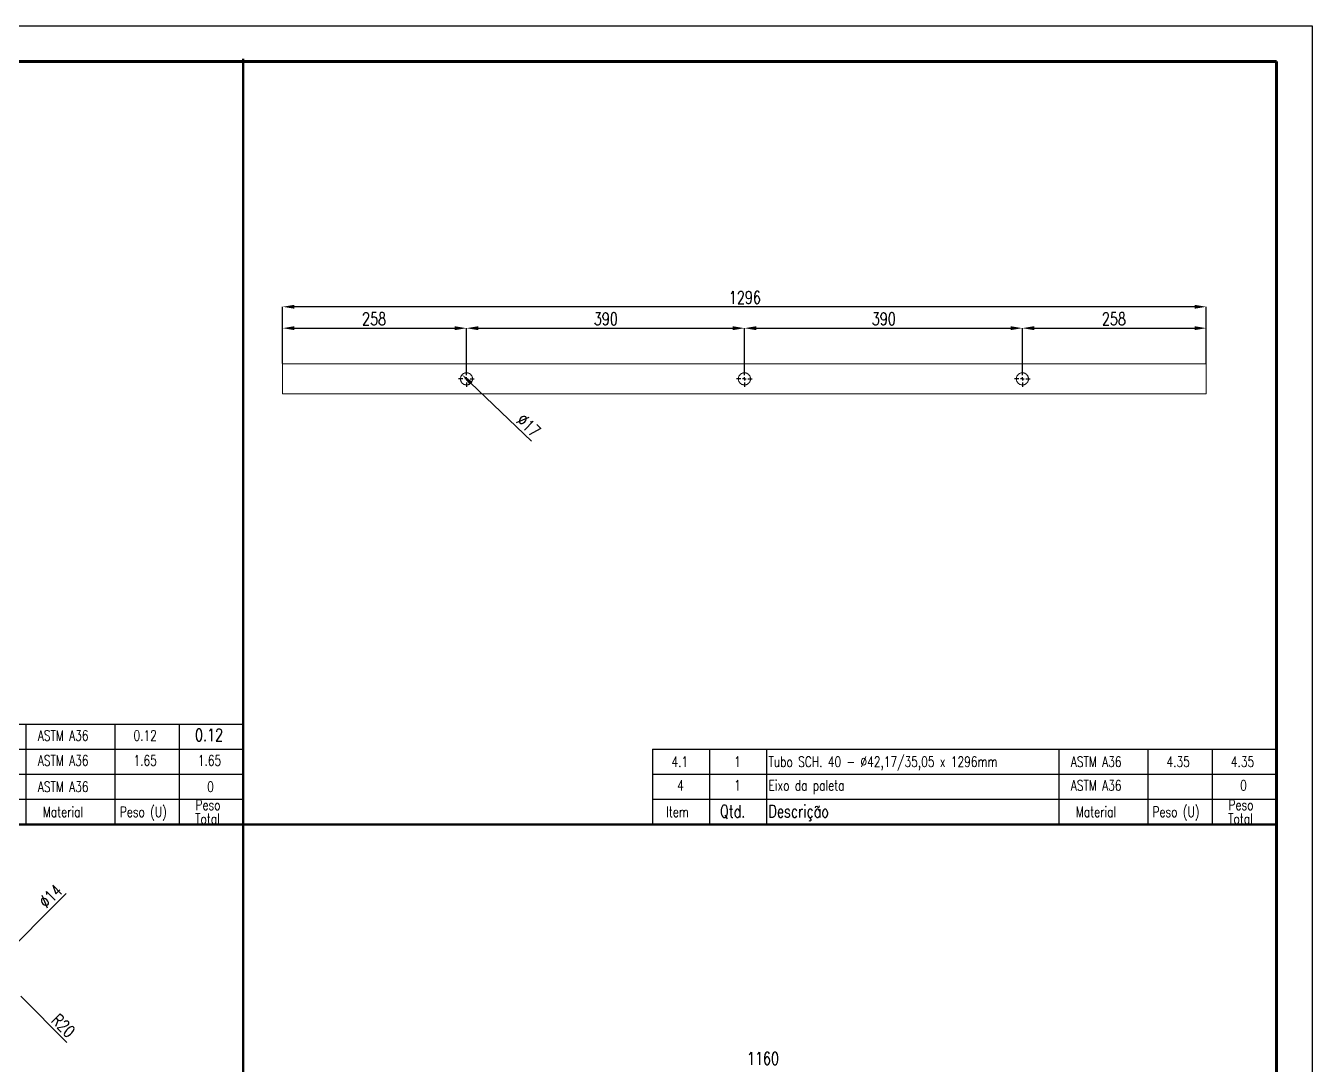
# Model space of a CAD drawing. Header units: millimetres. Extents: x 8191 to 9032, y 1301 to 1895.
# Drawn here: x 8670.5 to 9031.5, y 1603.2 to 1894.7 of the extents above; entities that cross this region are included whole.
import ezdxf

# ---------------------------------------------------------------- set-up
doc = ezdxf.new("R2010")
doc.units = ezdxf.units.MM
doc.linetypes.add('SLD-Mista-simples', pattern=[10.16, 6.35, -1.27, 1.27, -1.27])
doc.linetypes.add('SLD-Sólida', pattern=[0])
for name, color, linetype in [('CENTRO', 6, 'SLD-Mista-simples'), ('COTA', 1, 'SLD-Sólida'), ('FOLHA', 7, 'Continuous'), ('TEXTO', 7, 'SLD-Sólida')]:
    doc.layers.add(name, color=color, linetype=linetype)
doc.layers.add('ID05', color=2, linetype='Continuous', lineweight=50)
doc.styles.add('SLDTEXTSTYLE3', font='SIMPLEX')
doc.styles.add('SLDTEXTSTYLE6', font='TXT', dxfattribs={"width": 0.7})
doc.styles.add('SLDTEXTSTYLE7', font='TXT', dxfattribs={"width": 0.698276})

# ---------------------------------------------------------------- blocks, each defined once
blk = doc.blocks.new('A$C717d2b6b')
at = {"layer": 'TEXTO'}
for p, q in [((0, 28.09), (0, 21.09)), ((0, 28.09), (16, 28.09)), ((16, 28.09), (16, 21.09)), ((16, 28.09), (32, 28.09)), ((32, 28.09), (32, 21.09)), ((32, 28.09), (114, 28.09)), ((114, 28.09), (114, 21.09)), ((114, 28.09), (139, 28.09)), ((139, 28.09), (139, 21.09)), ((139, 28.09), (157, 28.09)), ((157, 28.09), (157, 21.09)), ((157, 28.09), (175, 28.09)), ((175, 28.09), (175, 21.09)), ((0, 21.09), (0, 14.09)), ((0, 21.09), (16, 21.09)), ((16, 21.09), (16, 14.09)), ((16, 21.09), (32, 21.09)), ((32, 21.09), (32, 14.09)), ((32, 21.09), (114, 21.09)), ((114, 21.09), (114, 14.09)), ((114, 21.09), (139, 21.09)), ((139, 21.09), (139, 14.09)), ((139, 21.09), (157, 21.09)), ((157, 21.09), (157, 14.09)), ((157, 21.09), (175, 21.09)), ((175, 21.09), (175, 14.09)), ((0, 14.09), (0, 7.09)), ((0, 14.09), (16, 14.09)), ((16, 14.09), (16, 7.09)), ((16, 14.09), (32, 14.09)), ((32, 14.09), (32, 7.09)), ((32, 14.09), (114, 14.09)), ((114, 14.09), (114, 7.09)), ((114, 14.09), (139, 14.09)), ((139, 14.09), (139, 7.09)), ((139, 14.09), (157, 14.09)), ((157, 14.09), (157, 7.09)), ((157, 14.09), (175, 14.09)), ((175, 14.09), (175, 7.09)), ((0, 7.09), (0, 0)), ((0, 7.09), (16, 7.09)), ((16, 7.09), (16, 0)), ((16, 7.09), (32, 7.09)), ((32, 7.09), (32, 0)), ((32, 7.09), (114, 7.09)), ((114, 7.09), (114, 0)), ((114, 7.09), (139, 7.09)), ((139, 7.09), (139, 0)), ((139, 7.09), (157, 7.09)), ((157, 7.09), (157, 0)), ((157, 7.09), (175, 7.09)), ((175, 7.09), (175, 0)), ((0, 0), (16, 0)), ((16, 0), (32, 0)), ((32, 0), (114, 0)), ((114, 0), (139, 0)), ((139, 0), (157, 0)), ((157, 0), (175, 0))]:
    blk.add_line(p, q, dxfattribs=at)
for s, height, style, width, p in [('6.2', 2.91, 'SLDTEXTSTYLE3', 0.75, (5.31, 23.49)), ('1', 2.91, 'SLDTEXTSTYLE3', 0.75, (22.92, 23.49)), ('Chapa #14 x 40 x 40mm', 2.9104, 'SLDTEXTSTYLE7', 0.690476, (32.5, 23.49)), ('ASTM A36', 2.91, 'SLDTEXTSTYLE3', 0.75, (117.36, 23.49)), ('0.12', 2.91, 'SLDTEXTSTYLE3', 0.75, (144.24, 23.49)), ('0.12', 3.5, 'SLDTEXTSTYLE3', 0.75, (161.47, 23.34)), ('6.1', 2.91, 'SLDTEXTSTYLE3', 0.75, (5.31, 16.49)), ('1', 2.91, 'SLDTEXTSTYLE3', 0.75, (22.92, 16.49)), ('Chapa #6.4 x 50 x 705mm', 2.9104, 'SLDTEXTSTYLE6', 0.695652, (32.5, 16.49)), ('ASTM A36', 2.91, 'SLDTEXTSTYLE3', 0.75, (117.36, 16.49)), ('1.65', 2.91, 'SLDTEXTSTYLE3', 0.75, (144.24, 16.49)), ('1.65', 2.91, 'SLDTEXTSTYLE3', 0.75, (162.24, 16.49)), ('6', 2.91, 'SLDTEXTSTYLE3', 0.75, (6.92, 9.13)), ('1', 2.91, 'SLDTEXTSTYLE3', 0.75, (22.92, 9.13)), ('Alavanca', 2.91, 'SLDTEXTSTYLE3', 0.75, (32.5, 9.13)), ('ASTM A36', 2.91, 'SLDTEXTSTYLE3', 0.75, (117.36, 9.13)), ('0', 2.91, 'SLDTEXTSTYLE3', 0.75, (164.92, 9.13)), ('Item', 2.91, 'SLDTEXTSTYLE3', 0.75, (3.82, 2.08)), ('Qtd.', 3.5, 'SLDTEXTSTYLE3', 0.75, (18.93, 1.93)), ('Descrição', 3.5, 'SLDTEXTSTYLE3', 0.75, (32.5, 1.93)), ('Material', 2.91, 'SLDTEXTSTYLE3', 0.75, (118.78, 2.08)), ('Peso (U)', 2.91, 'SLDTEXTSTYLE3', 0.75, (140.33, 2.08)), ('Peso', 2.91, 'SLDTEXTSTYLE3', 0.75, (161.57, 4.02)), ('Total', 2.91, 'SLDTEXTSTYLE3', 0.75, (161.53, 0.14))]:
    blk.add_text(s, height=height, dxfattribs=dict(at, style=style, width=width)).set_placement(p)
blk = doc.blocks.new('A$C54515ae7')
at = {"layer": 'TEXTO'}
for p, q in [((0, 21.11), (0, 14.11)), ((0, 21.11), (16, 21.11)), ((16, 21.11), (16, 14.11)), ((16, 21.11), (32, 21.11)), ((32, 21.11), (32, 14.11)), ((32, 21.11), (114, 21.11)), ((114, 21.11), (114, 14.11)), ((114, 21.11), (139, 21.11)), ((139, 21.11), (139, 14.11)), ((139, 21.11), (157, 21.11)), ((157, 21.11), (157, 14.11)), ((157, 21.11), (175, 21.11)), ((175, 21.11), (175, 14.11)), ((0, 14.11), (0, 7.11)), ((0, 14.11), (16, 14.11)), ((16, 14.11), (16, 7.11)), ((16, 14.11), (32, 14.11)), ((32, 14.11), (32, 7.11)), ((32, 14.11), (114, 14.11)), ((114, 14.11), (114, 7.11)), ((114, 14.11), (139, 14.11)), ((139, 14.11), (139, 7.11)), ((139, 14.11), (157, 14.11)), ((157, 14.11), (157, 7.11)), ((157, 14.11), (175, 14.11)), ((175, 14.11), (175, 7.11)), ((0, 7.11), (0, 0)), ((0, 7.11), (16, 7.11)), ((16, 7.11), (16, 0)), ((16, 7.11), (32, 7.11)), ((32, 7.11), (32, 0)), ((32, 7.11), (114, 7.11)), ((114, 7.11), (114, 0)), ((114, 7.11), (139, 7.11)), ((139, 7.11), (139, 0)), ((139, 7.11), (157, 7.11)), ((157, 7.11), (157, 0)), ((157, 7.11), (175, 7.11)), ((175, 7.11), (175, 0)), ((0, 0), (16, 0)), ((16, 0), (32, 0)), ((32, 0), (114, 0)), ((114, 0), (139, 0)), ((139, 0), (157, 0)), ((157, 0), (175, 0))]:
    blk.add_line(p, q, dxfattribs=at)
at = {"layer": 'TEXTO', "style": 'SLDTEXTSTYLE3', "width": 0.75}
for s, height, p in [('4.1', 2.91, (5.31, 16.15)), ('1', 2.91, (22.92, 16.15)), ('Tubo SCH. 40 - Ø42,17/35,05 x 1296mm', 2.9104, (32.5, 16.15)), ('ASTM A36', 2.91, (117.36, 16.15)), ('4.35', 2.91, (144.24, 16.15)), ('4.35', 2.91, (162.24, 16.15)), ('4', 2.91, (6.92, 9.51)), ('1', 2.91, (22.92, 9.51)), ('Eixo da paleta', 2.9104, (32.5, 9.51)), ('ASTM A36', 2.91, (117.36, 9.51)), ('0', 2.91, (164.92, 9.51)), ('Item', 2.91, (3.82, 2.09)), ('Qtd.', 3.5, (18.93, 1.94)), ('Descrição', 3.5, (32.5, 1.94)), ('Material', 2.91, (118.78, 2.09)), ('Peso (U)', 2.91, (140.33, 2.09)), ('Peso', 2.91, (161.57, 4.03)), ('Total', 2.91, (161.53, 0.15))]:
    blk.add_text(s, height=height, dxfattribs=at).set_placement(p)

msp = doc.modelspace()

# ---------------------------------------------------------------- linework, layer by layer
at = {"linetype": 'SLD-Sólida', "lineweight": 18}
for p, q in [((9001.77, 1799.9), (8742.57, 1799.9)), ((8742.57, 1799.9), (8742.57, 1791.46)), ((9001.77, 1799.9), (9001.77, 1791.46)), ((8742.57, 1791.46), (9001.77, 1791.46))]:
    msp.add_line(p, q, dxfattribs=at)
for points in [[(8795.87, 1795.68), (8795.87, 1795.79), (8795.86, 1795.91), (8795.83, 1796.07), (8795.82, 1796.12), (8795.78, 1796.23), (8795.76, 1796.28), (8795.7, 1796.44), (8795.65, 1796.54), (8795.56, 1796.67), (8795.52, 1796.72), (8795.45, 1796.8), (8795.42, 1796.84), (8795.3, 1796.96), (8795.21, 1797.03), (8795.03, 1797.15), (8794.93, 1797.21), (8794.78, 1797.27), (8794.73, 1797.29), (8794.62, 1797.32), (8794.56, 1797.34), (8794.4, 1797.37), (8794.29, 1797.38), (8794.12, 1797.38), (8794.06, 1797.38), (8793.95, 1797.37), (8793.9, 1797.36), (8793.73, 1797.33), (8793.62, 1797.29), (8793.42, 1797.21), (8793.32, 1797.15), (8793.14, 1797.03), (8793.05, 1796.96), (8792.9, 1796.81), (8792.83, 1796.72), (8792.73, 1796.58), (8792.7, 1796.54), (8792.65, 1796.44), (8792.63, 1796.39), (8792.56, 1796.23), (8792.53, 1796.13), (8792.5, 1795.96), (8792.49, 1795.91), (8792.48, 1795.79), (8792.47, 1795.74), (8792.47, 1795.63), (8792.48, 1795.57), (8792.49, 1795.46), (8792.5, 1795.4), (8792.53, 1795.24), (8792.56, 1795.13), (8792.63, 1794.98), (8792.65, 1794.93), (8792.7, 1794.83), (8792.73, 1794.78), (8792.82, 1794.64), (8792.89, 1794.56), (8793.05, 1794.4), (8793.14, 1794.33), (8793.27, 1794.24), (8793.32, 1794.21), (8793.42, 1794.16), (8793.47, 1794.13), (8793.62, 1794.07), (8793.73, 1794.04), (8793.89, 1794), (8793.95, 1794), (8794.06, 1793.98), (8794.12, 1793.98), (8794.29, 1793.98), (8794.4, 1793.99), (8794.56, 1794.03), (8794.62, 1794.04), (8794.72, 1794.07), (8794.78, 1794.09), (8794.88, 1794.13), (8794.93, 1794.16), (8795.03, 1794.21), (8795.08, 1794.24), (8795.21, 1794.33), (8795.3, 1794.4), (8795.41, 1794.52), (8795.45, 1794.56), (8795.52, 1794.64), (8795.56, 1794.69), (8795.65, 1794.82), (8795.7, 1794.92), (8795.79, 1795.13), (8795.82, 1795.24), (8795.85, 1795.4), (8795.86, 1795.46), (8795.87, 1795.57), (8795.87, 1795.62), (8795.87, 1795.68)], [(8873.87, 1795.68), (8873.87, 1795.79), (8873.86, 1795.91), (8873.83, 1796.07), (8873.82, 1796.12), (8873.78, 1796.23), (8873.76, 1796.28), (8873.7, 1796.44), (8873.65, 1796.54), (8873.56, 1796.67), (8873.52, 1796.72), (8873.45, 1796.8), (8873.42, 1796.84), (8873.3, 1796.96), (8873.21, 1797.03), (8873.03, 1797.15), (8872.93, 1797.21), (8872.78, 1797.27), (8872.73, 1797.29), (8872.62, 1797.32), (8872.56, 1797.34), (8872.4, 1797.37), (8872.29, 1797.38), (8872.12, 1797.38), (8872.06, 1797.38), (8871.95, 1797.37), (8871.9, 1797.36), (8871.73, 1797.33), (8871.62, 1797.29), (8871.42, 1797.21), (8871.32, 1797.15), (8871.14, 1797.03), (8871.05, 1796.96), (8870.9, 1796.81), (8870.83, 1796.72), (8870.73, 1796.58), (8870.7, 1796.54), (8870.65, 1796.44), (8870.63, 1796.39), (8870.56, 1796.23), (8870.53, 1796.13), (8870.5, 1795.96), (8870.49, 1795.91), (8870.48, 1795.79), (8870.47, 1795.74), (8870.47, 1795.63), (8870.48, 1795.57), (8870.49, 1795.46), (8870.5, 1795.4), (8870.53, 1795.24), (8870.56, 1795.13), (8870.63, 1794.98), (8870.65, 1794.93), (8870.7, 1794.83), (8870.73, 1794.78), (8870.82, 1794.64), (8870.89, 1794.56), (8871.05, 1794.4), (8871.14, 1794.33), (8871.27, 1794.24), (8871.32, 1794.21), (8871.42, 1794.16), (8871.47, 1794.13), (8871.62, 1794.07), (8871.73, 1794.04), (8871.89, 1794), (8871.95, 1794), (8872.06, 1793.98), (8872.12, 1793.98), (8872.29, 1793.98), (8872.4, 1793.99), (8872.56, 1794.03), (8872.62, 1794.04), (8872.72, 1794.07), (8872.78, 1794.09), (8872.88, 1794.13), (8872.93, 1794.16), (8873.03, 1794.21), (8873.08, 1794.24), (8873.21, 1794.33), (8873.3, 1794.4), (8873.41, 1794.52), (8873.45, 1794.56), (8873.52, 1794.64), (8873.56, 1794.69), (8873.65, 1794.82), (8873.7, 1794.92), (8873.79, 1795.13), (8873.82, 1795.24), (8873.85, 1795.4), (8873.86, 1795.46), (8873.87, 1795.57), (8873.87, 1795.62), (8873.87, 1795.68)], [(8951.87, 1795.68), (8951.87, 1795.79), (8951.86, 1795.91), (8951.83, 1796.07), (8951.82, 1796.12), (8951.78, 1796.23), (8951.76, 1796.28), (8951.7, 1796.44), (8951.65, 1796.54), (8951.56, 1796.67), (8951.52, 1796.72), (8951.45, 1796.8), (8951.42, 1796.84), (8951.3, 1796.96), (8951.21, 1797.03), (8951.03, 1797.15), (8950.93, 1797.21), (8950.78, 1797.27), (8950.73, 1797.29), (8950.62, 1797.32), (8950.56, 1797.34), (8950.4, 1797.37), (8950.29, 1797.38), (8950.12, 1797.38), (8950.06, 1797.38), (8949.95, 1797.37), (8949.9, 1797.36), (8949.73, 1797.33), (8949.62, 1797.29), (8949.42, 1797.21), (8949.32, 1797.15), (8949.14, 1797.03), (8949.05, 1796.96), (8948.9, 1796.81), (8948.83, 1796.72), (8948.73, 1796.58), (8948.7, 1796.54), (8948.65, 1796.44), (8948.63, 1796.39), (8948.56, 1796.23), (8948.53, 1796.13), (8948.5, 1795.96), (8948.49, 1795.91), (8948.48, 1795.79), (8948.47, 1795.74), (8948.47, 1795.63), (8948.48, 1795.57), (8948.49, 1795.46), (8948.5, 1795.4), (8948.53, 1795.24), (8948.56, 1795.13), (8948.63, 1794.98), (8948.65, 1794.93), (8948.7, 1794.83), (8948.73, 1794.78), (8948.82, 1794.64), (8948.89, 1794.56), (8949.05, 1794.4), (8949.14, 1794.33), (8949.27, 1794.24), (8949.32, 1794.21), (8949.42, 1794.16), (8949.47, 1794.13), (8949.62, 1794.07), (8949.73, 1794.04), (8949.89, 1794), (8949.95, 1794), (8950.06, 1793.98), (8950.12, 1793.98), (8950.29, 1793.98), (8950.4, 1793.99), (8950.56, 1794.03), (8950.62, 1794.04), (8950.72, 1794.07), (8950.78, 1794.09), (8950.88, 1794.13), (8950.93, 1794.16), (8951.03, 1794.21), (8951.08, 1794.24), (8951.21, 1794.33), (8951.3, 1794.4), (8951.41, 1794.52), (8951.45, 1794.56), (8951.52, 1794.64), (8951.56, 1794.69), (8951.65, 1794.82), (8951.7, 1794.92), (8951.79, 1795.13), (8951.82, 1795.24), (8951.85, 1795.4), (8951.86, 1795.46), (8951.87, 1795.57), (8951.87, 1795.62), (8951.87, 1795.68)]]:
    msp.add_open_spline(points, degree=3, knots=[0, 0, 0, 0, 0.03125, 0.03125, 0.046875, 0.046875, 0.0625, 0.0625, 0.09375, 0.09375, 0.109375, 0.109375, 0.125, 0.125, 0.15625, 0.15625, 0.1875, 0.1875, 0.203125, 0.203125, 0.21875, 0.21875, 0.25, 0.25, 0.265625, 0.265625, 0.28125, 0.28125, 0.3125, 0.3125, 0.34375, 0.34375, 0.375, 0.375, 0.40625, 0.40625, 0.421875, 0.421875, 0.4375, 0.4375, 0.46875, 0.46875, 0.484375, 0.484375, 0.5, 0.5, 0.515625, 0.515625, 0.53125, 0.53125, 0.5625, 0.5625, 0.578125, 0.578125, 0.59375, 0.59375, 0.625, 0.625, 0.65625, 0.65625, 0.671875, 0.671875, 0.6875, 0.6875, 0.71875, 0.71875, 0.734375, 0.734375, 0.75, 0.75, 0.78125, 0.78125, 0.796875, 0.796875, 0.8125, 0.8125, 0.828125, 0.828125, 0.84375, 0.84375, 0.875, 0.875, 0.890625, 0.890625, 0.90625, 0.90625, 0.9375, 0.9375, 0.96875, 0.96875, 0.984375, 0.984375, 1, 1, 1, 1], dxfattribs=at)
at = {"layer": 'CENTRO'}
for p, q in [((8793.17, 1795.68), (8791.97, 1795.68)), ((8794.17, 1795.68), (8793.67, 1795.68)), ((8794.17, 1796.68), (8794.17, 1797.88)), ((8794.17, 1795.68), (8794.17, 1796.18)), ((8794.17, 1795.68), (8794.17, 1795.18)), ((8794.17, 1795.68), (8794.67, 1795.68)), ((8794.17, 1794.68), (8794.17, 1793.48)), ((8795.17, 1795.68), (8796.37, 1795.68)), ((8871.17, 1795.68), (8869.97, 1795.68)), ((8872.17, 1795.68), (8871.67, 1795.68)), ((8872.17, 1796.68), (8872.17, 1797.88)), ((8872.17, 1795.68), (8872.17, 1796.18)), ((8872.17, 1795.68), (8872.17, 1795.18)), ((8872.17, 1795.68), (8872.67, 1795.68)), ((8872.17, 1794.68), (8872.17, 1793.48)), ((8873.17, 1795.68), (8874.37, 1795.68)), ((8949.17, 1795.68), (8947.97, 1795.68)), ((8950.17, 1795.68), (8949.67, 1795.68)), ((8950.17, 1796.68), (8950.17, 1797.88)), ((8950.17, 1795.68), (8950.17, 1796.18)), ((8950.17, 1795.68), (8950.17, 1795.18)), ((8950.17, 1795.68), (8950.67, 1795.68)), ((8950.17, 1794.68), (8950.17, 1793.48)), ((8951.17, 1795.68), (8952.37, 1795.68))]:
    msp.add_line(p, q, dxfattribs=at)
at = {"layer": 'COTA'}
for p, q in [((8742.57, 1799.96), (8742.57, 1815.9)), ((8998.47, 1815.9), (8745.88, 1815.9)), ((9001.77, 1799.96), (9001.77, 1815.9)), ((8742.57, 1799.96), (8742.57, 1809.9)), ((8745.88, 1809.9), (8790.87, 1809.9)), ((8794.17, 1797.94), (8794.17, 1809.9)), ((8794.17, 1797.94), (8794.17, 1809.9)), ((8797.48, 1809.9), (8868.87, 1809.9)), ((8872.17, 1797.94), (8872.17, 1809.9)), ((8872.17, 1797.94), (8872.17, 1809.9)), ((8875.48, 1809.9), (8946.87, 1809.9)), ((8950.17, 1797.94), (8950.17, 1809.9)), ((8950.17, 1797.94), (8950.17, 1809.9)), ((8953.48, 1809.9), (8998.47, 1809.9)), ((9001.77, 1799.96), (9001.77, 1809.9)), ((8812.41, 1778.2), (8795.33, 1794.57)), ((8681.87, 1651.3), (8661.45, 1630.87)), ((8682.03, 1609.58), (8669.08, 1622.52))]:
    msp.add_line(p, q, dxfattribs=at)
for points in [[(8745.88, 1816.45), (8745.88, 1815.35), (8742.57, 1815.9)], [(8998.47, 1816.45), (8998.47, 1815.35), (9001.77, 1815.9)], [(8745.88, 1810.45), (8745.88, 1809.35), (8742.57, 1809.9)], [(8790.87, 1810.45), (8790.87, 1809.35), (8794.17, 1809.9)], [(8797.48, 1810.45), (8797.48, 1809.35), (8794.17, 1809.9)], [(8868.87, 1810.45), (8868.87, 1809.35), (8872.17, 1809.9)], [(8875.48, 1810.45), (8875.48, 1809.35), (8872.17, 1809.9)], [(8946.87, 1810.45), (8946.87, 1809.35), (8950.17, 1809.9)], [(8953.48, 1810.45), (8953.48, 1809.35), (8950.17, 1809.9)], [(8998.47, 1810.45), (8998.47, 1809.35), (9001.77, 1809.9)], [(8795.71, 1794.97), (8794.95, 1794.18), (8792.95, 1796.86)]]:
    msp.add_solid(points, dxfattribs=at)
at = {"layer": 'FOLHA', "color": 9, "lineweight": 100}
for p, q in [((8215.51, 1884.73), (9021.51, 1884.73)), ((9021.51, 1884.73), (9021.51, 1310.73))]:
    msp.add_line(p, q, dxfattribs=at)
at = {"layer": 'FOLHA'}
msp.add_lwpolyline([(8190.51, 1894.73), (9031.51, 1894.73), (9031.51, 1300.73), (8190.51, 1300.73)], close=True, dxfattribs=at)
at = {"layer": 'ID05', "color": 5}
for p, q in [((8731.53, 1483.45), (8731.53, 1885.42)), ((8731.53, 1670.7), (8215.99, 1670.7)), ((8731.53, 1670.7), (9021.39, 1670.7))]:
    msp.add_line(p, q, dxfattribs=at)

# ---------------------------------------------------------------- block references
for name, p in [('A$C717d2b6b', (8556.53, 1670.7)), ('A$C54515ae7', (8846.39, 1670.7))]:
    msp.add_blockref(name, p)

# ---------------------------------------------------------------- texts
at = {"layer": 'COTA', "style": 'SLDTEXTSTYLE3', "width": 0.75}
for s, p in [('1296', (8867.8, 1816.77)), ('258', (8764.87, 1810.77)), ('390', (8829.89, 1810.77)), ('390', (8907.89, 1810.77)), ('258', (8972.47, 1810.77)), ('1160', (8872.87, 1603.32))]:
    msp.add_text(s, height=3.5, dxfattribs=at).set_placement(p)
for s, rotation, p in [('∅17', 316.2126, (8807.96, 1783.68)), ('∅14', 45, (8676.31, 1646.97)), ('R20', 315, (8677.39, 1615.45))]:
    msp.add_text(s, height=3.5, rotation=rotation, dxfattribs=at).set_placement(p)

doc.saveas('drawing.dxf')
